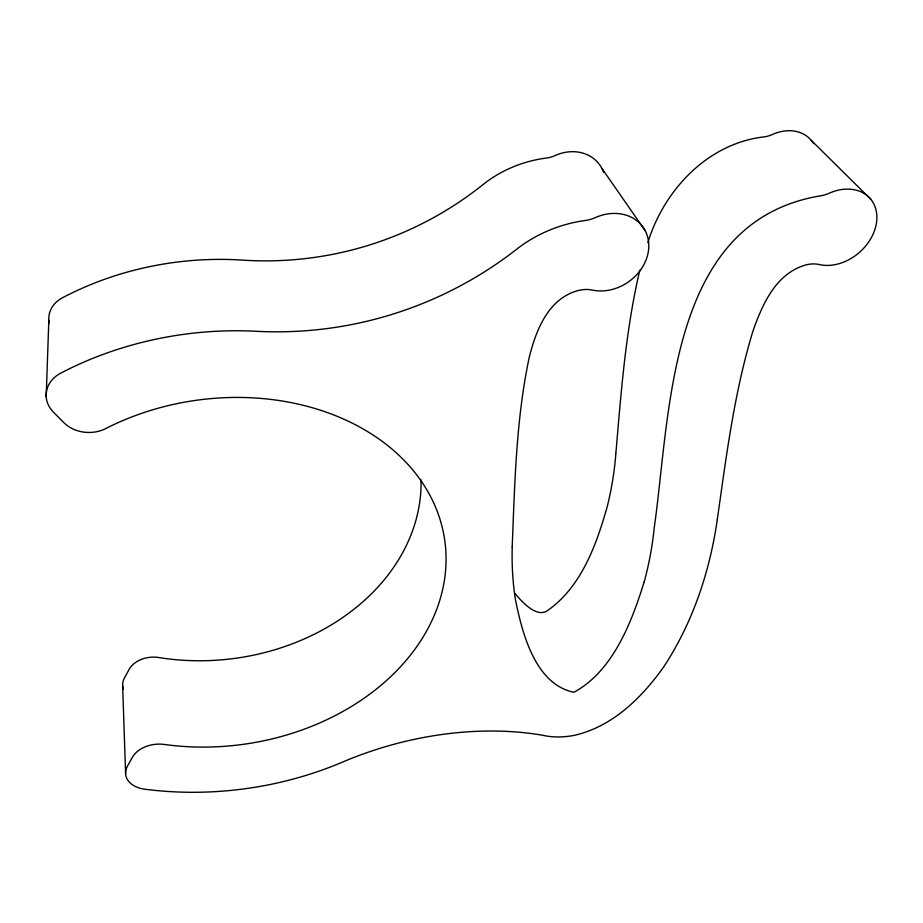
<?xml version="1.0" encoding="UTF-8"?>
<svg xmlns="http://www.w3.org/2000/svg" width="923" height="923" viewBox="0 0 923 923"><rect width="100%" height="100%" fill="white"/><g stroke="black" fill="none" stroke-linecap="round" stroke-linejoin="round"><path stroke-width="1.38" d="M46.185 396.89L48.827 320.327M512.184 547.039C514.769 483.744 516.015 419.896 529.156 357.697C535.94 330.388 548.17 298.417 578.352 290.491A30.124 24.898 -30.5 0 1 592.404 290.087A43.393 36.32 -34.8 0 0 648.777 247.133A43.393 36.32 -34.8 0 0 595.127 217.678A32.132 27.598 -37.8 0 1 585.655 220.424C560.676 223.804 536.528 233.657 516.661 249.245A408.151 398.586 75.9 0 1 254.794 331.207A298.81 229.262 -7.9 0 0 60.756 373.146A32.317 26.594 2.7 0 0 53.615 412.339L63.918 422.676A32.051 26.306 1.8 0 0 105.764 428.56A226.896 173.616 -8.1 0 1 443.859 534.913A226.896 173.616 -8.1 0 1 164.236 744.446A26.386 18.206 -7.3 0 0 132.439 757.241L127.478 766.125A26.306 18.045 -7.2 0 0 144.599 789.177A298.81 229.262 -7.9 0 0 343.079 761.867A246.66 154.429 -15.6 0 1 542.528 735.239A65.06 45.181 -20.8 0 0 573.979 735.412C612.376 726.828 641.704 697.846 663.799 666.775C692.735 622.667 709.752 571.775 717.263 519.764M615.883 453.331L615.86 453.528A485.579 389.956 -3.1 0 1 607.38 506.023C596.454 544.87 581.132 587.847 546.278 611.43C535.178 616.864 521.83 601.554 514.792 593.327M615.918 452.847C621.179 391.687 625.69 330.076 639.812 270.174M654.326 527.102C670.894 410.066 668.021 221.601 820.074 195.884A32.363 25.267 -43.8 0 0 829.223 193.219A43.589 33.413 -41.2 0 1 876.527 222.455A43.589 33.413 -41.2 0 1 819.266 264.543A30.136 23.04 -38.1 0 0 806.056 264.878C775.943 273.231 762.329 304.382 752.88 331.311C734.212 392.575 726.309 456.377 717.286 519.591M644.127 581.986C631.459 622.852 612.872 671.125 573.898 692.285C535.144 684.255 522.153 633.132 515.415 599.408A483.548 328.75 -34.6 0 1 512.242 547.039M647.854 242.611C663.96 190.115 707.618 143.388 764.025 136.892A29.882 24.148 -46.4 0 0 772.505 134.446A40.335 32.097 -43.4 0 1 813.625 143.665M811.363 140.469L870.701 199.172M601.9 168.378L645.2 230.727M122.644 685.581L125.597 773.728M654.199 527.91A524.068 404.862 -4.7 0 1 644.162 581.986M603.619 172.289A40.104 34.716 -37.2 0 0 555.15 155.537A29.64 26.248 -41.1 0 1 546.404 158.052C523.329 161.017 501.004 170.155 482.833 184.75A378.568 362.589 73.1 0 1 241.18 260.032A277.615 221.947 -6.6 0 0 62.268 297.875A29.824 25.336 5.7 0 0 49.196 323.004M421.061 479.845A210.894 168.217 -6.8 0 1 158.721 657.522A24.656 17.849 -6.2 0 0 129.012 669.544L124.374 678.174A24.586 17.71 -6.2 0 0 123.394 689.262"/></g></svg>
